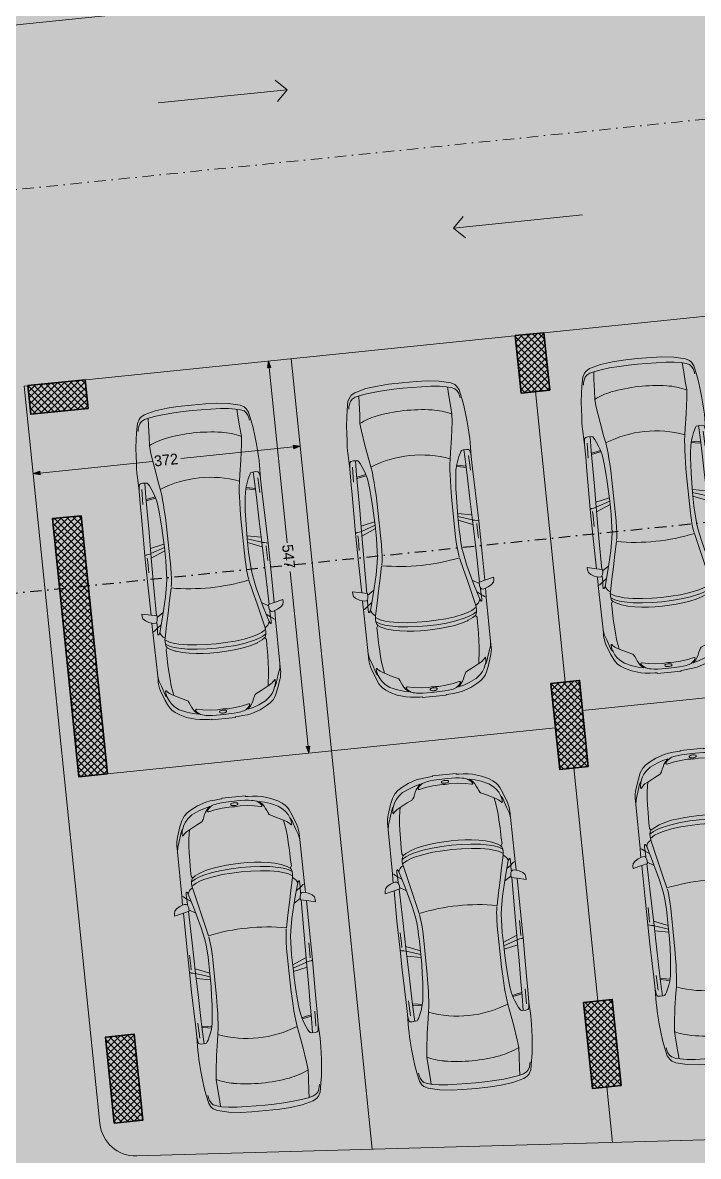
# Model space of a CAD drawing. Header units: millimetres. Extents: x 635850 to 824661, y -5878409 to -5774454.
# Drawn here: x 657951 to 667329, y -5817162 to -5801433 of the extents above; entities that cross this region are included whole.
import ezdxf

# ---------------------------------------------------------------- set-up
doc = ezdxf.new("R2010")
doc.units = ezdxf.units.MM
doc.header["$MEASUREMENT"] = 0
doc.linetypes.add('Dot & Dashed', pattern=[335.138881, 158.75, -88.194444, 0, -88.194437])
for name, color, linetype, lineweight, true_color in [('A - Ndertesa 1 - Veturat_Pen_No__102', 7, 'Continuous', 13, 0xcccccc), ('A - Ndertesa 2 - 2D Drafting_Pen_No__102', 7, 'Continuous', 13, 0xcccccc), ('A - Ndertesa 2 - 2D Drafting_Pen_No__82', 7, 'Continuous', 20, 0xaaaaaa), ('A - Ndertesa 2 - Veturat_Pen_No__102', 7, 'Continuous', 13, 0xcccccc), ('A - Ndertesa 2 - Vija e Prerjes_Pen_No__48', 7, 'Continuous', 25, 0xa80f02), ('A - Ndërtesa 2 - Dimensionimi Bazik _Pen_No__102', 7, 'Continuous', 13, 0xcccccc), ('A - Ndërtesa 2 - Dimensionimi Bazik _Pen_No__82', 7, 'Continuous', 20, 0xaaaaaa)]:
    doc.layers.add(name, color=color, linetype=linetype, lineweight=lineweight, true_color=true_color)
for name, color, linetype in [('A - Ndertesa 2 - 2D Drafting', 7, 'Continuous'), ('A - Ndertesa 2 - Vija e Prerjes', 7, 'Continuous'), ('A - Ndërtesa 2 - Dimensionimi Bazik', 7, 'Continuous'), ('A - Ndërtesa 2 - Shtyllat', 7, 'Continuous')]:
    doc.layers.add(name, color=color, linetype=linetype)
for name, color, linetype, lineweight in [('A - Ndertesa 2 - 2D Drafting_Pen_No__121', 255, 'Continuous', 0), ('A - Ndërtesa 2 - Shtyllat_Pen_No__101', 252, 'Continuous', 13), ('A - Ndërtesa 2 - Shtyllat_Pen_No__22', 8, 'Continuous', 35)]:
    doc.layers.add(name, color=color, linetype=linetype, lineweight=lineweight)
doc.styles.add('GENERATED_STYLE_1', font='GOTHIC.TTF')
doc.dimstyles.new('GENERATED_STYLE__1', dxfattribs={"dimtxt": 150, "dimasz": 91.78744, "dimexe": 0.18, "dimexo": 0.0625, "dimgap": 0, "dimtad": 0, "dimdec": 0, "dimlfac": 0.1, "dimzin": 0, "dimdsep": 46, "dimtxsty": 'GENERATED_STYLE_1', "dimblk": 'ARROWHEAD_5', "dimblk1": 'ARROWHEAD_5', "dimblk2": 'ARROWHEAD_5', "dimcen": 0.09, "dimse1": 1, "dimse2": 1, "dimclrd": 256, "dimclre": 256, "dimclrt": 256, "dimadec": 0, "dimazin": 0, "dimtfac": 1, "dimtdec": 4, "dimtmove": 0, "dimatfit": 3, "dimfxl": 0, "dimtolj": 1, "dimtzin": 0, "dimarcsym": 0})
pattern_1 = [(45, (664183.82, -5827429.525), (-45.96194, 45.96194), []), (135, (664183.82, -5827429.525), (45.96194, 45.96194), [])]

# ---------------------------------------------------------------- blocks, each defined once
blk = doc.blocks.new('Column_82', base_point=(659360, -5816082))
at = {"layer": 'A - Ndërtesa 2 - Shtyllat_Pen_No__101', "linetype": 'Continuous', "lineweight": 13}
h = blk.add_hatch(dxfattribs=at)
h.set_pattern_fill('Concrete_Block', color=252, style=0, pattern_type=2)
h.set_pattern_definition(pattern_1)
h.paths.add_polyline_path([(659100, -5815506), (659222, -5816700), (659620, -5816659), (659497, -5815465)])
at = {"layer": 'A - Ndërtesa 2 - Shtyllat_Pen_No__22', "color": 8, "linetype": 'Continuous', "lineweight": 35, "flags": 128}
blk.add_lwpolyline([(659100, -5815506), (659497, -5815465), (659620, -5816659), (659222, -5816700)], close=True, dxfattribs=at)
blk = doc.blocks.new('Column_83', base_point=(665995, -5815603))
at = {"layer": 'A - Ndërtesa 2 - Shtyllat_Pen_No__101', "linetype": 'Continuous', "lineweight": 13}
h = blk.add_hatch(dxfattribs=at)
h.set_pattern_fill('Concrete_Block', color=252, style=0, pattern_type=2)
h.set_pattern_definition(pattern_1)
h.paths.add_polyline_path([(665735, -5815026), (665858, -5816220), (666256, -5816179), (666133, -5814985)])
at = {"layer": 'A - Ndërtesa 2 - Shtyllat_Pen_No__22', "color": 8, "linetype": 'Continuous', "lineweight": 35, "flags": 128}
blk.add_lwpolyline([(665735, -5815026), (666133, -5814985), (666256, -5816179), (665858, -5816220)], close=True, dxfattribs=at)
blk = doc.blocks.new('Column_84', base_point=(658744, -5810084))
at = {"layer": 'A - Ndërtesa 2 - Shtyllat_Pen_No__101', "linetype": 'Continuous', "lineweight": 13}
h = blk.add_hatch(dxfattribs=at)
h.set_pattern_fill('Concrete_Block', color=252, style=0, pattern_type=2)
h.set_pattern_definition(pattern_1)
h.paths.add_polyline_path([(658362, -5808314), (658729, -5811895), (659127, -5811854), (658760, -5808273)])
at = {"layer": 'A - Ndërtesa 2 - Shtyllat_Pen_No__22', "color": 8, "linetype": 'Continuous', "lineweight": 35, "flags": 128}
blk.add_lwpolyline([(658362, -5808314), (658760, -5808273), (659127, -5811854), (658729, -5811895)], close=True, dxfattribs=at)
blk = doc.blocks.new('Column_85', base_point=(665541, -5811176))
at = {"layer": 'A - Ndërtesa 2 - Shtyllat_Pen_No__101', "linetype": 'Continuous', "lineweight": 13}
h = blk.add_hatch(dxfattribs=at)
h.set_pattern_fill('Concrete_Block', color=252, style=0, pattern_type=2)
h.set_pattern_definition(pattern_1)
h.paths.add_polyline_path([(665281, -5810600), (665404, -5811793), (665801, -5811752), (665679, -5810559)])
at = {"layer": 'A - Ndërtesa 2 - Shtyllat_Pen_No__22', "color": 8, "linetype": 'Continuous', "lineweight": 35, "flags": 128}
blk.add_lwpolyline([(665281, -5810600), (665679, -5810559), (665801, -5811752), (665404, -5811793)], close=True, dxfattribs=at)
blk = doc.blocks.new('Column_88', base_point=(658440, -5806627))
at = {"layer": 'A - Ndërtesa 2 - Shtyllat_Pen_No__101', "linetype": 'Continuous', "lineweight": 13}
h = blk.add_hatch(dxfattribs=at)
h.set_pattern_fill('Concrete_Block', color=252, style=0, pattern_type=2)
h.set_pattern_definition(pattern_1)
h.paths.add_polyline_path([(658022, -5806469), (658063, -5806867), (658858, -5806785), (658818, -5806387)])
at = {"layer": 'A - Ndërtesa 2 - Shtyllat_Pen_No__22', "color": 8, "linetype": 'Continuous', "lineweight": 35, "flags": 128}
blk.add_lwpolyline([(658022, -5806469), (658818, -5806387), (658858, -5806785), (658063, -5806867)], close=True, dxfattribs=at)
blk = doc.blocks.new('Column_89', base_point=(665026, -5806152))
at = {"layer": 'A - Ndërtesa 2 - Shtyllat_Pen_No__101', "linetype": 'Continuous', "lineweight": 13}
h = blk.add_hatch(dxfattribs=at)
h.set_pattern_fill('Concrete_Block', color=252, style=0, pattern_type=2)
h.set_pattern_definition(pattern_1)
h.paths.add_polyline_path([(664786, -5805775), (664868, -5806571), (665266, -5806530), (665184, -5805734)])
at = {"layer": 'A - Ndërtesa 2 - Shtyllat_Pen_No__22', "color": 8, "linetype": 'Continuous', "lineweight": 35, "flags": 128}
blk.add_lwpolyline([(664786, -5805775), (665184, -5805734), (665266, -5806530), (664868, -5806571)], close=True, dxfattribs=at)
blk = doc.blocks.new('Car 05 25_2')
at = {"layer": 'A - Ndertesa 2 - Veturat_Pen_No__102', "color": 254, "linetype": 'Continuous', "lineweight": 13, "true_color": 0xcccccc}
for p, q in [((125, 791), (129, 820)), ((126, 744), (125, 791)), ((129, 820), (139, 832)), ((139, 832), (165, 840)), ((165, 840), (195, 844)), ((195, 844), (231, 846)), ((211, 809), (418, 816)), ((1115, 809), (1109, 774)), ((1120, 833), (1115, 809)), ((1121, 838), (1120, 836)), ((1120, 836), (1120, 833)), ((1130, 859), (1121, 838)), ((1163, 830), (1220, 829)), ((1220, 829), (1370, 831)), ((1958, 858), (1977, 777)), ((2044, 783), (2063, 792)), ((2063, 792), (2070, 800)), ((2069, 788), (2065, 794)), ((2075, 836), (2068, 858)), ((2069, 788), (2148, 790)), ((2070, 800), (2075, 809)), ((2075, 809), (2075, 836)), ((2107, 732), (2148, 790)), ((2148, 790), (2167, 814)), ((2148, 790), (2206, 792)), ((2167, 814), (2182, 834)), ((2182, 834), (2193, 856)), ((2206, 792), (2227, 791)), ((2227, 791), (2233, 790)), ((2233, 790), (2238, 787)), ((2241, 784), (2238, 787)), ((2808, 853), (2877, 843)), ((2877, 843), (2954, 814)), ((2904, 833), (2905, 833)), ((2954, 814), (3076, 775)), ((-768, 602), (-751, 670)), ((-729, 716), (-751, 670)), ((-701, 743), (-729, 716)), ((-665, 761), (-701, 743)), ((-666, 624), (-501, 634)), ((-627, 772), (-665, 761)), ((-595, 778), (-627, 772)), ((-501, 634), (-383, 642)), ((-383, 642), (-274, 631)), ((-274, 631), (-56, 601)), ((327, 762), (125, 756)), ((132, 723), (126, 744)), ((147, 711), (132, 723)), ((171, 697), (147, 711)), ((213, 677), (171, 697)), ((266, 655), (213, 677)), ((319, 636), (266, 655)), ((393, 618), (319, 636)), ((522, 765), (327, 762)), ((339, 683), (330, 634)), ((355, 762), (339, 683)), ((357, 683), (347, 629)), ((373, 763), (357, 683)), ((814, 769), (522, 765)), ((1109, 774), (814, 769)), ((1036, 773), (997, 579)), ((1042, 578), (1108, 774)), ((1173, 775), (1090, 578)), ((1109, 774), (1538, 780)), ((1538, 780), (1975, 786)), ((1730, 634), (1562, 601)), ((2000, 702), (1730, 634)), ((1939, 686), (1996, 777)), ((1953, 621), (2122, 660)), ((1977, 777), (2020, 777)), ((2000, 702), (2214, 763)), ((2020, 777), (2044, 783)), ((2122, 660), (2294, 698)), ((2227, 770), (2214, 763)), ((2214, 763), (2238, 752)), ((2234, 774), (2227, 770)), ((2238, 777), (2234, 774)), ((2238, 777), (2241, 781)), ((2238, 752), (2259, 740)), ((2241, 781), (2241, 784)), ((2259, 740), (2269, 731)), ((2269, 731), (2279, 722)), ((2279, 722), (2294, 698)), ((2294, 698), (2317, 701)), ((2294, 698), (2294, 698)), ((2317, 701), (2346, 703)), ((2355, 640), (2317, 701)), ((2346, 703), (2379, 702)), ((2380, 575), (2355, 640)), ((2410, 649), (2379, 702)), ((2379, 702), (2411, 694)), ((2436, 583), (2410, 649)), ((2411, 694), (2411, 694)), ((2429, 682), (2411, 694)), ((2429, 682), (2457, 700)), ((2429, 682), (2429, 682)), ((2429, 682), (2457, 640)), ((2457, 700), (2535, 698)), ((2457, 640), (2487, 574)), ((2535, 698), (2535, 698)), ((2535, 698), (2673, 696)), ((2673, 696), (2787, 691)), ((2787, 691), (2868, 687)), ((2868, 687), (2960, 679)), ((2960, 679), (2868, 687)), ((2960, 679), (3047, 666)), ((3022, 758), (3024, 762)), ((3024, 754), (3022, 758)), ((3024, 762), (3035, 765)), ((3038, 743), (3024, 754)), ((3035, 765), (3047, 764)), ((3051, 731), (3038, 743)), ((3047, 764), (3061, 763)), ((3047, 666), (3100, 657)), ((3065, 715), (3051, 731)), ((3061, 763), (3090, 757)), ((3077, 698), (3065, 715)), ((3100, 763), (3076, 775)), ((3100, 657), (3077, 698)), ((3090, 757), (3108, 751)), ((3114, 753), (3100, 763)), ((3153, 554), (3100, 657)), ((3108, 751), (3123, 746)), ((3123, 746), (3114, 753)), ((3170, 727), (3123, 746)), ((3212, 701), (3170, 727)), ((3254, 663), (3212, 701)), ((3302, 603), (3254, 663)), ((-783, 510), (-795, 391)), ((-768, 602), (-783, 510)), ((-764, 617), (-666, 624)), ((-56, 601), (146, 567)), ((146, 567), (233, 552)), ((233, 552), (315, 541)), ((315, 541), (384, 535)), ((384, 535), (454, 530)), ((475, 607), (393, 618)), ((454, 530), (526, 526)), ((521, 602), (475, 607)), ((570, 597), (521, 602)), ((526, 526), (628, 522)), ((653, 591), (570, 597)), ((628, 522), (757, 518)), ((773, 585), (653, 591)), ((757, 518), (1323, 518)), ((907, 580), (773, 585)), ((1042, 578), (907, 580)), ((1228, 578), (1042, 578)), ((1316, 580), (1228, 578)), ((1403, 584), (1316, 580)), ((1323, 518), (1420, 522)), ((1484, 590), (1403, 584)), ((1420, 522), (1467, 524)), ((1467, 524), (1511, 528)), ((1562, 601), (1484, 590)), ((1511, 528), (1554, 533)), ((1554, 533), (1597, 541)), ((1597, 541), (1597, 541)), ((1611, 544), (1780, 582)), ((1780, 582), (1953, 621)), ((2397, 514), (2380, 575)), ((2419, 396), (2397, 514)), ((2454, 522), (2436, 583)), ((2478, 401), (2454, 522)), ((2487, 574), (2492, 562)), ((2492, 562), (2518, 477)), ((2518, 477), (2538, 384)), ((3190, 476), (3153, 554)), ((3199, 467), (3190, 476)), ((3302, 603), (3346, 501)), ((3346, 501), (3374, 420)), ((-795, 391), (-802, 259)), ((2434, 266), (2419, 396)), ((2494, 269), (2478, 401)), ((2538, 384), (2551, 286)), ((3221, 454), (3199, 467)), ((3256, 439), (3221, 454)), ((3288, 425), (3256, 439)), ((3319, 408), (3288, 425)), ((3353, 384), (3319, 408)), ((3325, 377), (3321, 370)), ((3321, 370), (3321, 362)), ((3321, 362), (3338, 277)), ((3328, 380), (3325, 377)), ((3338, 379), (3328, 380)), ((3364, 358), (3338, 379)), ((3377, 360), (3353, 384)), ((3397, 316), (3364, 358)), ((3391, 344), (3374, 420)), ((3391, 344), (3377, 360)), ((3408, 289), (3397, 316)), ((-802, 259), (-807, 125)), ((2442, 132), (2434, 266)), ((2503, 133), (2494, 269)), ((2551, 286), (2560, 194)), ((2560, 194), (2564, 101)), ((3338, 277), (3352, 173)), ((3352, 173), (3358, 76)), ((3408, 289), (3414, 267)), ((3414, 267), (3418, 243)), ((3418, 243), (3424, 201)), ((3424, 201), (3428, 152)), ((-807, 125), (-808, 0)), ((-807, -125), (-808, 0)), ((2444, 0), (2442, 132)), ((2444, 0), (2442, -132)), ((2506, 0), (2503, 133)), ((2564, 101), (2566, 0)), ((2564, -101), (2566, 0)), ((3354, 28), (3358, 76)), ((3354, 28), (3354, -1)), ((3354, -28), (3354, 1)), ((3371, 12), (3370, -1)), ((3371, -12), (3370, 1)), ((3372, 24), (3371, 12)), ((3376, 39), (3372, 24)), ((3382, 47), (3376, 39)), ((3386, 48), (3382, 47)), ((3386, 48), (3394, 48)), ((3399, 47), (3394, 48)), ((3404, 39), (3399, 47)), ((3404, 39), (3408, 24)), ((3408, 24), (3410, 8)), ((3410, 8), (3410, 0)), ((3432, 40), (3428, 152)), ((3432, 57), (3432, 57)), ((3432, 0), (3432, 40)), ((3432, 0), (3432, -40)), ((-802, -259), (-807, -125)), ((2442, -132), (2434, -266)), ((2503, -133), (2494, -269)), ((2506, 0), (2503, -133)), ((2560, -194), (2564, -101)), ((3352, -173), (3358, -76)), ((3354, -28), (3358, -76)), ((3372, -24), (3371, -12)), ((3376, -39), (3372, -24)), ((3382, -47), (3376, -39)), ((3386, -48), (3382, -47)), ((3386, -48), (3394, -48)), ((3399, -47), (3394, -48)), ((3404, -39), (3399, -47)), ((3404, -39), (3408, -24)), ((3408, -24), (3410, -8)), ((3410, -8), (3410, 0)), ((3424, -201), (3428, -152)), ((3432, -40), (3428, -152)), ((3432, -57), (3432, -57)), ((-795, -391), (-802, -259)), ((2434, -266), (2419, -396)), ((2494, -269), (2478, -401)), ((2538, -384), (2551, -286)), ((2551, -286), (2560, -194)), ((3321, -362), (3338, -277)), ((3338, -277), (3352, -173)), ((3408, -289), (3397, -316)), ((3408, -289), (3414, -267)), ((3414, -267), (3418, -243)), ((3418, -243), (3424, -201)), ((-783, -510), (-795, -391)), ((2419, -396), (2397, -514)), ((2478, -401), (2454, -522)), ((2518, -477), (2538, -384)), ((3199, -467), (3190, -476)), ((3221, -454), (3199, -467)), ((3256, -439), (3221, -454)), ((3288, -425), (3256, -439)), ((3319, -408), (3288, -425)), ((3353, -384), (3319, -408)), ((3321, -370), (3321, -362)), ((3325, -377), (3321, -370)), ((3328, -380), (3325, -377)), ((3338, -379), (3328, -380)), ((3364, -358), (3338, -379)), ((3346, -501), (3374, -420)), ((3377, -360), (3353, -384)), ((3397, -316), (3364, -358)), ((3391, -344), (3374, -420)), ((3391, -344), (3377, -360)), ((-768, -602), (-783, -510)), ((-768, -602), (-751, -670)), ((-764, -617), (-666, -624)), ((-666, -624), (-501, -634)), ((-274, -631), (-56, -601)), ((-56, -601), (146, -567)), ((146, -567), (233, -552)), ((233, -552), (315, -541)), ((315, -541), (384, -535)), ((393, -618), (319, -636)), ((384, -535), (454, -530)), ((475, -607), (393, -618)), ((454, -530), (526, -526)), ((521, -602), (475, -607)), ((570, -597), (521, -602)), ((526, -526), (628, -522)), ((653, -591), (570, -597)), ((628, -522), (757, -518)), ((773, -585), (653, -591)), ((757, -518), (1323, -518)), ((907, -580), (773, -585)), ((1042, -578), (907, -580)), ((1036, -773), (997, -579)), ((1042, -578), (1108, -774)), ((1228, -578), (1042, -578)), ((1173, -775), (1090, -578)), ((1316, -580), (1228, -578)), ((1403, -584), (1316, -580)), ((1323, -518), (1420, -522)), ((1484, -590), (1403, -584)), ((1420, -522), (1467, -524)), ((1467, -524), (1511, -528)), ((1562, -601), (1484, -590)), ((1511, -528), (1554, -533)), ((1554, -533), (1597, -541)), ((1730, -634), (1562, -601)), ((1597, -541), (1597, -541)), ((1611, -544), (1780, -582)), ((1780, -582), (1953, -621)), ((1953, -621), (2122, -660)), ((2380, -575), (2355, -640)), ((2397, -514), (2380, -575)), ((2436, -583), (2410, -649)), ((2454, -522), (2436, -583)), ((2457, -640), (2487, -574)), ((2487, -574), (2492, -562)), ((2492, -562), (2518, -477)), ((3153, -554), (3100, -657)), ((3190, -476), (3153, -554)), ((3302, -603), (3254, -663)), ((3302, -603), (3346, -501)), ((-729, -716), (-751, -670)), ((-701, -743), (-729, -716)), ((-665, -761), (-701, -743)), ((-627, -772), (-665, -761)), ((-595, -778), (-627, -772)), ((-501, -634), (-383, -642)), ((-383, -642), (-274, -631)), ((126, -744), (125, -791)), ((327, -762), (125, -756)), ((132, -723), (126, -744)), ((147, -711), (132, -723)), ((171, -697), (147, -711)), ((213, -677), (171, -697)), ((266, -655), (213, -677)), ((319, -636), (266, -655)), ((522, -765), (327, -762)), ((339, -683), (330, -634)), ((355, -762), (339, -683)), ((357, -683), (347, -629)), ((373, -763), (357, -683)), ((814, -769), (522, -765)), ((1109, -774), (814, -769)), ((1109, -774), (1538, -780)), ((1115, -809), (1109, -774)), ((1538, -780), (1975, -786)), ((2000, -702), (1730, -634)), ((1939, -686), (1996, -777)), ((1958, -858), (1977, -777)), ((1977, -777), (2020, -777)), ((2000, -702), (2214, -763)), ((2020, -777), (2044, -783)), ((2044, -783), (2063, -792)), ((2107, -732), (2148, -790)), ((2122, -660), (2294, -698)), ((2214, -763), (2238, -752)), ((2227, -770), (2214, -763)), ((2234, -774), (2227, -770)), ((2238, -777), (2234, -774)), ((2238, -752), (2259, -740)), ((2238, -777), (2241, -781)), ((2241, -784), (2238, -787)), ((2241, -781), (2241, -784)), ((2259, -740), (2269, -731)), ((2269, -731), (2279, -722)), ((2279, -722), (2294, -698)), ((2294, -698), (2317, -701)), ((2294, -698), (2294, -698)), ((2355, -640), (2317, -701)), ((2317, -701), (2346, -703)), ((2346, -703), (2379, -702)), ((2410, -649), (2379, -702)), ((2379, -702), (2411, -694)), ((2429, -682), (2411, -694)), ((2411, -694), (2411, -694)), ((2429, -682), (2457, -640)), ((2429, -682), (2429, -682)), ((2429, -682), (2457, -700)), ((2457, -700), (2535, -698)), ((2535, -698), (2673, -696)), ((2535, -698), (2535, -698)), ((2673, -696), (2787, -691)), ((2787, -691), (2868, -687)), ((2868, -687), (2960, -679)), ((2960, -679), (2868, -687)), ((2954, -814), (3076, -775)), ((2960, -679), (3047, -666)), ((3024, -754), (3022, -758)), ((3022, -758), (3024, -762)), ((3038, -743), (3024, -754)), ((3024, -762), (3035, -765)), ((3035, -765), (3047, -764)), ((3051, -731), (3038, -743)), ((3047, -666), (3100, -657)), ((3047, -764), (3061, -763)), ((3065, -715), (3051, -731)), ((3061, -763), (3090, -757)), ((3077, -698), (3065, -715)), ((3100, -763), (3076, -775)), ((3100, -657), (3077, -698)), ((3090, -757), (3108, -751)), ((3114, -753), (3100, -763)), ((3108, -751), (3123, -746)), ((3123, -746), (3114, -753)), ((3170, -727), (3123, -746)), ((3212, -701), (3170, -727)), ((3254, -663), (3212, -701)), ((125, -791), (129, -820)), ((129, -820), (139, -832)), ((139, -832), (165, -840)), ((165, -840), (195, -844)), ((195, -844), (231, -846)), ((211, -809), (418, -816)), ((1120, -833), (1115, -809)), ((1120, -836), (1120, -833)), ((1121, -838), (1120, -836)), ((1130, -859), (1121, -838)), ((1163, -830), (1220, -829)), ((1220, -829), (1370, -831)), ((2063, -792), (2070, -800)), ((2069, -788), (2065, -794)), ((2075, -836), (2068, -858)), ((2069, -788), (2148, -790)), ((2070, -800), (2075, -809)), ((2075, -809), (2075, -836)), ((2148, -790), (2167, -814)), ((2148, -790), (2206, -792)), ((2167, -814), (2182, -834)), ((2182, -834), (2193, -856)), ((2206, -792), (2227, -791)), ((2227, -791), (2233, -790)), ((2233, -790), (2238, -787)), ((2808, -853), (2877, -843)), ((2877, -843), (2954, -814))]:
    blk.add_line(p, q, dxfattribs=at)
at = {"layer": 'A - Ndertesa 2 - Veturat_Pen_No__102', "color": 254, "linetype": 'Continuous', "lineweight": 13, "true_color": 0xcccccc, "flags": 128}
blk.add_lwpolyline([(-483, -817), (-372, -830), (-252, -841), (-168, -845), (-78, -851), (-24, -852), (40, -852), (231, -846), (400, -848), (591, -852), (857, -856), (1130, -859), (1536, -860), (1958, -858), (1929, -983), (1961, -983), (1997, -975), (2027, -945), (2055, -898), (2068, -858), (2120, -857), (2193, -856), (2808, -853), (2856, -853), (2891, -853), (2923, -852), (2945, -849), (2990, -840), (3014, -833), (3154, -783), (3236, -748), (3269, -728), (3299, -706), (3337, -663), (3374, -604), (3418, -513), (3457, -393), (3468, -331), (3474, -264), (3478, -200), (3479, -165), (3490, -165), (3490, 165), (3479, 165), (3478, 200), (3474, 264), (3468, 331), (3457, 393), (3418, 513), (3374, 604), (3337, 663), (3299, 706), (3269, 728), (3236, 748), (3154, 783), (3014, 833), (2990, 840), (2945, 849), (2923, 852), (2891, 853), (2856, 853), (2808, 853), (2193, 856), (2120, 857), (2068, 858), (2055, 898), (2027, 945), (1997, 975), (1961, 983), (1929, 983), (1958, 858), (1536, 860), (1130, 859), (857, 856), (591, 852), (400, 848), (231, 846), (40, 852), (-24, 852), (-78, 851), (-168, 845), (-252, 841), (-372, 830), (-483, 817), (-585, 801), (-706, 776), (-758, 747), (-785, 722), (-815, 668), (-855, 511), (-875, 345), (-883, 195), (-885, 0), (-883, -195), (-875, -345), (-855, -511), (-815, -668), (-785, -722), (-758, -747), (-706, -776), (-585, -801)], close=True, dxfattribs=at)
at = {"layer": 'A - Ndertesa 2 - Veturat_Pen_No__102', "color": 254, "linetype": 'Continuous', "lineweight": 13, "true_color": 0xcccccc}
for centre, radius, start, end in [((493, 218), 973, 154.1545, 170.9117), ((1650, 0), 1520, 158.6992, 201.3008), ((-1245, 0), 2907, 349.2142, 10.7858), ((1856, -2), 2354, 170.8804, 189.9223), ((493, -218), 973, 191.2305, 205.8455)]:
    blk.add_arc(centre, radius, start, end, dxfattribs=at)
blk = doc.blocks.new('Car 05 25')
at = {"layer": 'A - Ndertesa 1 - Veturat_Pen_No__102', "color": 254, "linetype": 'Continuous', "lineweight": 13, "true_color": 0xcccccc}
for p, q in [((125, 791), (129, 820)), ((126, 744), (125, 791)), ((129, 820), (139, 832)), ((139, 832), (165, 840)), ((165, 840), (195, 844)), ((195, 844), (231, 846)), ((211, 809), (418, 816)), ((1115, 809), (1109, 774)), ((1120, 833), (1115, 809)), ((1121, 838), (1120, 836)), ((1120, 836), (1120, 833)), ((1130, 859), (1121, 838)), ((1163, 830), (1220, 829)), ((1220, 829), (1370, 831)), ((1958, 858), (1977, 777)), ((2044, 783), (2063, 792)), ((2063, 792), (2070, 800)), ((2069, 788), (2065, 794)), ((2075, 836), (2068, 858)), ((2069, 788), (2148, 790)), ((2070, 800), (2075, 809)), ((2075, 809), (2075, 836)), ((2107, 732), (2148, 790)), ((2148, 790), (2167, 814)), ((2148, 790), (2206, 792)), ((2167, 814), (2182, 834)), ((2182, 834), (2193, 856)), ((2206, 792), (2227, 791)), ((2227, 791), (2233, 790)), ((2233, 790), (2238, 787)), ((2241, 784), (2238, 787)), ((2808, 853), (2877, 843)), ((2877, 843), (2954, 814)), ((2904, 833), (2905, 833)), ((2954, 814), (3076, 775)), ((-768, 602), (-751, 670)), ((-729, 716), (-751, 670)), ((-701, 743), (-729, 716)), ((-665, 761), (-701, 743)), ((-666, 624), (-501, 634)), ((-627, 772), (-665, 761)), ((-595, 778), (-627, 772)), ((-501, 634), (-383, 642)), ((-383, 642), (-274, 631)), ((-274, 631), (-56, 601)), ((327, 762), (125, 756)), ((132, 723), (126, 744)), ((147, 711), (132, 723)), ((171, 697), (147, 711)), ((213, 677), (171, 697)), ((266, 655), (213, 677)), ((319, 636), (266, 655)), ((393, 618), (319, 636)), ((522, 765), (327, 762)), ((339, 683), (330, 634)), ((355, 762), (339, 683)), ((357, 683), (347, 629)), ((373, 763), (357, 683)), ((814, 769), (522, 765)), ((1109, 774), (814, 769)), ((1036, 773), (997, 579)), ((1042, 578), (1108, 774)), ((1173, 775), (1090, 578)), ((1109, 774), (1538, 780)), ((1538, 780), (1975, 786)), ((1730, 634), (1562, 601)), ((2000, 702), (1730, 634)), ((1939, 686), (1996, 777)), ((1953, 621), (2122, 660)), ((1977, 777), (2020, 777)), ((2000, 702), (2214, 763)), ((2020, 777), (2044, 783)), ((2122, 660), (2294, 698)), ((2227, 770), (2214, 763)), ((2214, 763), (2238, 752)), ((2234, 774), (2227, 770)), ((2238, 777), (2234, 774)), ((2238, 777), (2241, 781)), ((2238, 752), (2259, 740)), ((2241, 781), (2241, 784)), ((2259, 740), (2269, 731)), ((2269, 731), (2279, 722)), ((2279, 722), (2294, 698)), ((2294, 698), (2317, 701)), ((2294, 698), (2294, 698)), ((2317, 701), (2346, 703)), ((2355, 640), (2317, 701)), ((2346, 703), (2379, 702)), ((2380, 575), (2355, 640)), ((2410, 649), (2379, 702)), ((2379, 702), (2411, 694)), ((2436, 583), (2410, 649)), ((2411, 694), (2411, 694)), ((2429, 682), (2411, 694)), ((2429, 682), (2457, 700)), ((2429, 682), (2429, 682)), ((2429, 682), (2457, 640)), ((2457, 700), (2535, 698)), ((2457, 640), (2487, 574)), ((2535, 698), (2535, 698)), ((2535, 698), (2673, 696)), ((2673, 696), (2787, 691)), ((2787, 691), (2868, 687)), ((2868, 687), (2960, 679)), ((2960, 679), (2868, 687)), ((2960, 679), (3047, 666)), ((3022, 758), (3024, 762)), ((3024, 754), (3022, 758)), ((3024, 762), (3035, 765)), ((3038, 743), (3024, 754)), ((3035, 765), (3047, 764)), ((3051, 731), (3038, 743)), ((3047, 764), (3061, 763)), ((3047, 666), (3100, 657)), ((3065, 715), (3051, 731)), ((3061, 763), (3090, 757)), ((3077, 698), (3065, 715)), ((3100, 763), (3076, 775)), ((3100, 657), (3077, 698)), ((3090, 757), (3108, 751)), ((3114, 753), (3100, 763)), ((3153, 554), (3100, 657)), ((3108, 751), (3123, 746)), ((3123, 746), (3114, 753)), ((3170, 727), (3123, 746)), ((3212, 701), (3170, 727)), ((3254, 663), (3212, 701)), ((3302, 603), (3254, 663)), ((-783, 510), (-795, 391)), ((-768, 602), (-783, 510)), ((-764, 617), (-666, 624)), ((-56, 601), (146, 567)), ((146, 567), (233, 552)), ((233, 552), (315, 541)), ((315, 541), (384, 535)), ((384, 535), (454, 530)), ((475, 607), (393, 618)), ((454, 530), (526, 526)), ((521, 602), (475, 607)), ((570, 597), (521, 602)), ((526, 526), (628, 522)), ((653, 591), (570, 597)), ((628, 522), (757, 518)), ((773, 585), (653, 591)), ((757, 518), (1323, 518)), ((907, 580), (773, 585)), ((1042, 578), (907, 580)), ((1228, 578), (1042, 578)), ((1316, 580), (1228, 578)), ((1403, 584), (1316, 580)), ((1323, 518), (1420, 522)), ((1484, 590), (1403, 584)), ((1420, 522), (1467, 524)), ((1467, 524), (1511, 528)), ((1562, 601), (1484, 590)), ((1511, 528), (1554, 533)), ((1554, 533), (1597, 541)), ((1597, 541), (1597, 541)), ((1611, 544), (1780, 582)), ((1780, 582), (1953, 621)), ((2397, 514), (2380, 575)), ((2419, 396), (2397, 514)), ((2454, 522), (2436, 583)), ((2478, 401), (2454, 522)), ((2487, 574), (2492, 562)), ((2492, 562), (2518, 477)), ((2518, 477), (2538, 384)), ((3190, 476), (3153, 554)), ((3199, 467), (3190, 476)), ((3302, 603), (3346, 501)), ((3346, 501), (3374, 420)), ((-795, 391), (-802, 259)), ((2434, 266), (2419, 396)), ((2494, 269), (2478, 401)), ((2538, 384), (2551, 286)), ((3221, 454), (3199, 467)), ((3256, 439), (3221, 454)), ((3288, 425), (3256, 439)), ((3319, 408), (3288, 425)), ((3353, 384), (3319, 408)), ((3325, 377), (3321, 370)), ((3321, 370), (3321, 362)), ((3321, 362), (3338, 277)), ((3328, 380), (3325, 377)), ((3338, 379), (3328, 380)), ((3364, 358), (3338, 379)), ((3377, 360), (3353, 384)), ((3397, 316), (3364, 358)), ((3391, 344), (3374, 420)), ((3391, 344), (3377, 360)), ((3408, 289), (3397, 316)), ((-802, 259), (-807, 125)), ((2442, 132), (2434, 266)), ((2503, 133), (2494, 269)), ((2551, 286), (2560, 194)), ((2560, 194), (2564, 101)), ((3338, 277), (3352, 173)), ((3352, 173), (3358, 76)), ((3408, 289), (3414, 267)), ((3414, 267), (3418, 243)), ((3418, 243), (3424, 201)), ((3424, 201), (3428, 152)), ((-807, 125), (-808, 0)), ((-807, -125), (-808, 0)), ((2444, 0), (2442, 132)), ((2444, 0), (2442, -132)), ((2506, 0), (2503, 133)), ((2564, 101), (2566, 0)), ((2564, -101), (2566, 0)), ((3354, 28), (3358, 76)), ((3354, 28), (3354, -1)), ((3354, -28), (3354, 1)), ((3371, 12), (3370, -1)), ((3371, -12), (3370, 1)), ((3372, 24), (3371, 12)), ((3376, 39), (3372, 24)), ((3382, 47), (3376, 39)), ((3386, 48), (3382, 47)), ((3386, 48), (3394, 48)), ((3399, 47), (3394, 48)), ((3404, 39), (3399, 47)), ((3404, 39), (3408, 24)), ((3408, 24), (3410, 8)), ((3410, 8), (3410, 0)), ((3432, 40), (3428, 152)), ((3432, 57), (3432, 57)), ((3432, 0), (3432, 40)), ((3432, 0), (3432, -40)), ((-802, -259), (-807, -125)), ((2442, -132), (2434, -266)), ((2503, -133), (2494, -269)), ((2506, 0), (2503, -133)), ((2560, -194), (2564, -101)), ((3352, -173), (3358, -76)), ((3354, -28), (3358, -76)), ((3372, -24), (3371, -12)), ((3376, -39), (3372, -24)), ((3382, -47), (3376, -39)), ((3386, -48), (3382, -47)), ((3386, -48), (3394, -48)), ((3399, -47), (3394, -48)), ((3404, -39), (3399, -47)), ((3404, -39), (3408, -24)), ((3408, -24), (3410, -8)), ((3410, -8), (3410, 0)), ((3424, -201), (3428, -152)), ((3432, -40), (3428, -152)), ((3432, -57), (3432, -57)), ((-795, -391), (-802, -259)), ((2434, -266), (2419, -396)), ((2494, -269), (2478, -401)), ((2538, -384), (2551, -286)), ((2551, -286), (2560, -194)), ((3321, -362), (3338, -277)), ((3338, -277), (3352, -173)), ((3408, -289), (3397, -316)), ((3408, -289), (3414, -267)), ((3414, -267), (3418, -243)), ((3418, -243), (3424, -201)), ((-783, -510), (-795, -391)), ((2419, -396), (2397, -514)), ((2478, -401), (2454, -522)), ((2518, -477), (2538, -384)), ((3199, -467), (3190, -476)), ((3221, -454), (3199, -467)), ((3256, -439), (3221, -454)), ((3288, -425), (3256, -439)), ((3319, -408), (3288, -425)), ((3353, -384), (3319, -408)), ((3321, -370), (3321, -362)), ((3325, -377), (3321, -370)), ((3328, -380), (3325, -377)), ((3338, -379), (3328, -380)), ((3364, -358), (3338, -379)), ((3346, -501), (3374, -420)), ((3377, -360), (3353, -384)), ((3397, -316), (3364, -358)), ((3391, -344), (3374, -420)), ((3391, -344), (3377, -360)), ((-768, -602), (-783, -510)), ((-768, -602), (-751, -670)), ((-764, -617), (-666, -624)), ((-666, -624), (-501, -634)), ((-274, -631), (-56, -601)), ((-56, -601), (146, -567)), ((146, -567), (233, -552)), ((233, -552), (315, -541)), ((315, -541), (384, -535)), ((393, -618), (319, -636)), ((384, -535), (454, -530)), ((475, -607), (393, -618)), ((454, -530), (526, -526)), ((521, -602), (475, -607)), ((570, -597), (521, -602)), ((526, -526), (628, -522)), ((653, -591), (570, -597)), ((628, -522), (757, -518)), ((773, -585), (653, -591)), ((757, -518), (1323, -518)), ((907, -580), (773, -585)), ((1042, -578), (907, -580)), ((1036, -773), (997, -579)), ((1042, -578), (1108, -774)), ((1228, -578), (1042, -578)), ((1173, -775), (1090, -578)), ((1316, -580), (1228, -578)), ((1403, -584), (1316, -580)), ((1323, -518), (1420, -522)), ((1484, -590), (1403, -584)), ((1420, -522), (1467, -524)), ((1467, -524), (1511, -528)), ((1562, -601), (1484, -590)), ((1511, -528), (1554, -533)), ((1554, -533), (1597, -541)), ((1730, -634), (1562, -601)), ((1597, -541), (1597, -541)), ((1611, -544), (1780, -582)), ((1780, -582), (1953, -621)), ((1953, -621), (2122, -660)), ((2380, -575), (2355, -640)), ((2397, -514), (2380, -575)), ((2436, -583), (2410, -649)), ((2454, -522), (2436, -583)), ((2457, -640), (2487, -574)), ((2487, -574), (2492, -562)), ((2492, -562), (2518, -477)), ((3153, -554), (3100, -657)), ((3190, -476), (3153, -554)), ((3302, -603), (3254, -663)), ((3302, -603), (3346, -501)), ((-729, -716), (-751, -670)), ((-701, -743), (-729, -716)), ((-665, -761), (-701, -743)), ((-627, -772), (-665, -761)), ((-595, -778), (-627, -772)), ((-501, -634), (-383, -642)), ((-383, -642), (-274, -631)), ((126, -744), (125, -791)), ((327, -762), (125, -756)), ((132, -723), (126, -744)), ((147, -711), (132, -723)), ((171, -697), (147, -711)), ((213, -677), (171, -697)), ((266, -655), (213, -677)), ((319, -636), (266, -655)), ((522, -765), (327, -762)), ((339, -683), (330, -634)), ((355, -762), (339, -683)), ((357, -683), (347, -629)), ((373, -763), (357, -683)), ((814, -769), (522, -765)), ((1109, -774), (814, -769)), ((1109, -774), (1538, -780)), ((1115, -809), (1109, -774)), ((1538, -780), (1975, -786)), ((2000, -702), (1730, -634)), ((1939, -686), (1996, -777)), ((1958, -858), (1977, -777)), ((1977, -777), (2020, -777)), ((2000, -702), (2214, -763)), ((2020, -777), (2044, -783)), ((2044, -783), (2063, -792)), ((2107, -732), (2148, -790)), ((2122, -660), (2294, -698)), ((2214, -763), (2238, -752)), ((2227, -770), (2214, -763)), ((2234, -774), (2227, -770)), ((2238, -777), (2234, -774)), ((2238, -752), (2259, -740)), ((2238, -777), (2241, -781)), ((2241, -784), (2238, -787)), ((2241, -781), (2241, -784)), ((2259, -740), (2269, -731)), ((2269, -731), (2279, -722)), ((2279, -722), (2294, -698)), ((2294, -698), (2317, -701)), ((2294, -698), (2294, -698)), ((2355, -640), (2317, -701)), ((2317, -701), (2346, -703)), ((2346, -703), (2379, -702)), ((2410, -649), (2379, -702)), ((2379, -702), (2411, -694)), ((2429, -682), (2411, -694)), ((2411, -694), (2411, -694)), ((2429, -682), (2457, -640)), ((2429, -682), (2429, -682)), ((2429, -682), (2457, -700)), ((2457, -700), (2535, -698)), ((2535, -698), (2673, -696)), ((2535, -698), (2535, -698)), ((2673, -696), (2787, -691)), ((2787, -691), (2868, -687)), ((2868, -687), (2960, -679)), ((2960, -679), (2868, -687)), ((2954, -814), (3076, -775)), ((2960, -679), (3047, -666)), ((3024, -754), (3022, -758)), ((3022, -758), (3024, -762)), ((3038, -743), (3024, -754)), ((3024, -762), (3035, -765)), ((3035, -765), (3047, -764)), ((3051, -731), (3038, -743)), ((3047, -666), (3100, -657)), ((3047, -764), (3061, -763)), ((3065, -715), (3051, -731)), ((3061, -763), (3090, -757)), ((3077, -698), (3065, -715)), ((3100, -763), (3076, -775)), ((3100, -657), (3077, -698)), ((3090, -757), (3108, -751)), ((3114, -753), (3100, -763)), ((3108, -751), (3123, -746)), ((3123, -746), (3114, -753)), ((3170, -727), (3123, -746)), ((3212, -701), (3170, -727)), ((3254, -663), (3212, -701)), ((125, -791), (129, -820)), ((129, -820), (139, -832)), ((139, -832), (165, -840)), ((165, -840), (195, -844)), ((195, -844), (231, -846)), ((211, -809), (418, -816)), ((1120, -833), (1115, -809)), ((1120, -836), (1120, -833)), ((1121, -838), (1120, -836)), ((1130, -859), (1121, -838)), ((1163, -830), (1220, -829)), ((1220, -829), (1370, -831)), ((2063, -792), (2070, -800)), ((2069, -788), (2065, -794)), ((2075, -836), (2068, -858)), ((2069, -788), (2148, -790)), ((2070, -800), (2075, -809)), ((2075, -809), (2075, -836)), ((2148, -790), (2167, -814)), ((2148, -790), (2206, -792)), ((2167, -814), (2182, -834)), ((2182, -834), (2193, -856)), ((2206, -792), (2227, -791)), ((2227, -791), (2233, -790)), ((2233, -790), (2238, -787)), ((2808, -853), (2877, -843)), ((2877, -843), (2954, -814))]:
    blk.add_line(p, q, dxfattribs=at)
at = {"layer": 'A - Ndertesa 1 - Veturat_Pen_No__102', "color": 254, "linetype": 'Continuous', "lineweight": 13, "true_color": 0xcccccc, "flags": 128}
blk.add_lwpolyline([(-483, -817), (-372, -830), (-252, -841), (-168, -845), (-78, -851), (-24, -852), (40, -852), (231, -846), (400, -848), (591, -852), (857, -856), (1130, -859), (1536, -860), (1958, -858), (1929, -983), (1961, -983), (1997, -975), (2027, -945), (2055, -898), (2068, -858), (2120, -857), (2193, -856), (2808, -853), (2856, -853), (2891, -853), (2923, -852), (2945, -849), (2990, -840), (3014, -833), (3154, -783), (3236, -748), (3269, -728), (3299, -706), (3337, -663), (3374, -604), (3418, -513), (3457, -393), (3468, -331), (3474, -264), (3478, -200), (3479, -165), (3490, -165), (3490, 165), (3479, 165), (3478, 200), (3474, 264), (3468, 331), (3457, 393), (3418, 513), (3374, 604), (3337, 663), (3299, 706), (3269, 728), (3236, 748), (3154, 783), (3014, 833), (2990, 840), (2945, 849), (2923, 852), (2891, 853), (2856, 853), (2808, 853), (2193, 856), (2120, 857), (2068, 858), (2055, 898), (2027, 945), (1997, 975), (1961, 983), (1929, 983), (1958, 858), (1536, 860), (1130, 859), (857, 856), (591, 852), (400, 848), (231, 846), (40, 852), (-24, 852), (-78, 851), (-168, 845), (-252, 841), (-372, 830), (-483, 817), (-585, 801), (-706, 776), (-758, 747), (-785, 722), (-815, 668), (-855, 511), (-875, 345), (-883, 195), (-885, 0), (-883, -195), (-875, -345), (-855, -511), (-815, -668), (-785, -722), (-758, -747), (-706, -776), (-585, -801)], close=True, dxfattribs=at)
at = {"layer": 'A - Ndertesa 1 - Veturat_Pen_No__102', "color": 254, "linetype": 'Continuous', "lineweight": 13, "true_color": 0xcccccc}
for centre, radius, start, end in [((493, 218), 973, 154.1545, 170.9117), ((1650, 0), 1520, 158.6992, 201.3008), ((-1245, 0), 2907, 349.2142, 10.7858), ((1856, -2), 2354, 170.8804, 189.9223), ((493, -218), 973, 191.2305, 205.8455)]:
    blk.add_arc(centre, radius, start, end, dxfattribs=at)
blk = doc.blocks.new('Polyline_15', base_point=(663930, -5804285))
at = {"layer": 'A - Ndertesa 2 - 2D Drafting_Pen_No__102', "color": 254, "linetype": 'Continuous', "lineweight": 13, "true_color": 0xcccccc}
for q in [(664064, -5804121), (664095, -5804419)]:
    blk.add_line((663930, -5804285), q, dxfattribs=at)
at = {"layer": 'A - Ndertesa 2 - 2D Drafting_Pen_No__102', "color": 254, "linetype": 'Continuous', "lineweight": 13, "true_color": 0xcccccc, "flags": 128}
blk.add_lwpolyline([(663930, -5804285), (665721, -5804101)], dxfattribs=at)
blk = doc.blocks.new('Polyline_21', base_point=(661622, -5802363))
at = {"layer": 'A - Ndertesa 2 - 2D Drafting_Pen_No__102', "color": 254, "linetype": 'Continuous', "lineweight": 13, "true_color": 0xcccccc}
for q in [(661457, -5802229), (661488, -5802528)]:
    blk.add_line((661622, -5802363), q, dxfattribs=at)
at = {"layer": 'A - Ndertesa 2 - 2D Drafting_Pen_No__102', "color": 254, "linetype": 'Continuous', "lineweight": 13, "true_color": 0xcccccc, "flags": 128}
blk.add_lwpolyline([(661622, -5802363), (659831, -5802547)], dxfattribs=at)
blk = doc.blocks.new('*D1473', base_point=(664184, -5827430))
at = {"layer": 'A - Ndërtesa 2 - Dimensionimi Bazik _Pen_No__102', "linetype": 'Continuous', "lineweight": 13, "true_color": 0xcccccc}
for points in [[(661362, -5806126), (661347, -5806221), (661397, -5806216)], [(661921, -5811568), (661936, -5811472), (661886, -5811477)]]:
    blk.add_hatch(color=254, dxfattribs=at).paths.add_polyline_path(points)
at = {"layer": 'A - Ndërtesa 2 - Dimensionimi Bazik _Pen_No__102', "color": 254, "linetype": 'Continuous', "lineweight": 13, "true_color": 0xcccccc}
for p, q in [((661362, -5806126), (661347, -5806221)), ((661362, -5806126), (661397, -5806216)), ((661397, -5806216), (661347, -5806221)), ((661621, -5808648), (661372, -5806219)), ((661911, -5811475), (661662, -5809046)), ((661886, -5811477), (661936, -5811472)), ((661921, -5811568), (661886, -5811477)), ((661921, -5811568), (661936, -5811472))]:
    blk.add_line(p, q, dxfattribs=at)
at = {"layer": 'A - Ndërtesa 2 - Dimensionimi Bazik _Pen_No__82', "color": 253, "lineweight": 20, "true_color": 0xaaaaaa, "insert": (661549, -5808680), "char_height": 150, "attachment_point": 7, "rotation": 275.8571, "style": 'GENERATED_STYLE_1'}
blk.add_mtext('\\A1;{\\pql;\\fCentury Gothic|b0|i0|c0|p34;547}', dxfattribs=at)
blk = doc.blocks.new('ARROWHEAD_5')
at = {"linetype": 'Continuous', "lineweight": 0}
blk.add_hatch(color=0, dxfattribs=at).paths.add_polyline_path([(-1, 0.2679), (0, 0), (-1, -0.2679)])
at = {"color": 0, "linetype": 'Continuous', "lineweight": 0}
blk.add_line((0, 0), (-1, 0), dxfattribs=at)
blk = doc.blocks.new('*D1474', base_point=(664184, -5827430))
at = {"layer": 'A - Ndërtesa 2 - Dimensionimi Bazik _Pen_No__102', "linetype": 'Continuous', "lineweight": 13, "true_color": 0xcccccc}
for points in [[(661802, -5807310), (661707, -5807295), (661712, -5807345)], [(658097, -5807690), (658192, -5807706), (658187, -5807656)]]:
    blk.add_hatch(color=254, dxfattribs=at).paths.add_polyline_path(points)
at = {"layer": 'A - Ndërtesa 2 - Dimensionimi Bazik _Pen_No__102', "color": 254, "linetype": 'Continuous', "lineweight": 13, "true_color": 0xcccccc}
for p, q in [((660148, -5807480), (661709, -5807320)), ((661712, -5807345), (661707, -5807295)), ((661802, -5807310), (661707, -5807295)), ((661802, -5807310), (661712, -5807345)), ((658190, -5807681), (659751, -5807521)), ((658097, -5807690), (658187, -5807656)), ((658097, -5807690), (658192, -5807706)), ((658187, -5807656), (658192, -5807706))]:
    blk.add_line(p, q, dxfattribs=at)
at = {"layer": 'A - Ndërtesa 2 - Dimensionimi Bazik _Pen_No__82', "color": 253, "lineweight": 20, "true_color": 0xaaaaaa, "insert": (659782, -5807593), "char_height": 150, "attachment_point": 7, "rotation": 5.8571, "style": 'GENERATED_STYLE_1'}
blk.add_mtext('\\A1;{\\pql;\\fCentury Gothic|b0|i0|c0|p34;372}', dxfattribs=at)
blk = doc.blocks.new('Cutting Plane_6', base_point=(645568, -5810608))
at = {"layer": 'A - Ndertesa 2 - Vija e Prerjes_Pen_No__48', "color": 14, "linetype": 'Dot & Dashed', "lineweight": 25, "true_color": 0xa80f02}
blk.add_line((645717, -5810593), (681824, -5806889), dxfattribs=at)

msp = doc.modelspace()

# ---------------------------------------------------------------- hatches: boundary and pattern name
at = {"layer": 'A - Ndertesa 2 - 2D Drafting_Pen_No__121', "linetype": 'Continuous', "lineweight": 0, "true_color": 0x3f3f3f}
msp.add_hatch(color=250, dxfattribs=at).paths.add_polyline_path([(675560.3, -5793210.7), (676734.1, -5804653.3), (677884.2, -5815864.6), (678448.4, -5821364.6), (678862.1, -5825397.4), (667616.7, -5826070.1), (648434.7, -5827217.5), (645265, -5796318.5)])

# ---------------------------------------------------------------- linework, layer by layer
at = {"layer": 'A - Ndertesa 2 - 2D Drafting_Pen_No__102', "color": 254, "linetype": 'Dot & Dashed', "lineweight": 13, "true_color": 0xcccccc, "flags": 128}
msp.add_lwpolyline([(676446.7, -5801850.6), (656207.7, -5803917.6, 0.4143458), (654644.6, -5805837.1), (655878.3, -5817863.9, 0.3960926), (657689.1, -5819433.9), (678150.8, -5818615.8)], format="xyb", dxfattribs=at)
at = {"layer": 'A - Ndertesa 2 - 2D Drafting_Pen_No__102', "color": 254, "linetype": 'Continuous', "lineweight": 13, "true_color": 0xcccccc, "flags": 128}
for points in [[(661677.5, -5806093.8), (662235.7, -5811535.4)], [(665066.8, -5806550.3), (665480.1, -5810579.1)], [(665721.9, -5810976.5), (669402.5, -5810599)], [(659127, -5811854.3), (665344.4, -5811216.5)], [(662235.7, -5811535.4), (662802.8, -5817063.5)], [(665602.5, -5811772.9), (665934.2, -5815005.9)], [(666056.6, -5816199.6), (666135.6, -5816969)]]:
    msp.add_lwpolyline(points, dxfattribs=at)
at = {"layer": 'A - Ndertesa 2 - 2D Drafting_Pen_No__82', "color": 253, "linetype": 'Continuous', "lineweight": 20, "true_color": 0xaaaaaa, "flags": 128}
for points in [[(676213.6, -5799579), (653980.3, -5801859.8, 0.4142136), (651748.5, -5804601.8), (653210.8, -5818856.4)], [(676723.6, -5804550.3), (657972, -5806473.9), (659021.8, -5816707.6, 0.3927444), (659533.4, -5817156.3), (674640, -5816727.6, 0.0087391), (677957.2, -5816575.4)]]:
    msp.add_lwpolyline(points, format="xyb", dxfattribs=at)

# ---------------------------------------------------------------- block references
at = {"layer": 'A - Ndertesa 2 - 2D Drafting', "color": 254, "linetype": 'Continuous', "lineweight": 13, "true_color": 0xcccccc}
for name, p in [('Polyline_21', (661621.9, -5802363)), ('Polyline_15', (663930.1, -5804285.2))]:
    msp.add_blockref(name, p, dxfattribs=at)
at = {"layer": 'A - Ndertesa 2 - Veturat_Pen_No__102', "color": 254, "linetype": 'Continuous', "lineweight": 13, "true_color": 0xcccccc, "zscale": 1000, "rotation": 275.8570819637309}
for p in [(666568, -5806975), (663310, -5807309.2), (660386.4, -5807618.8)]:
    msp.add_blockref('Car 05 25_2', p, dxfattribs=at)
at = {"layer": 'A - Ndertesa 2 - Veturat_Pen_No__102', "color": 254, "linetype": 'Continuous', "lineweight": 13, "true_color": 0xcccccc, "xscale": -1, "zscale": 1000, "rotation": 275.8570819637309}
for p in [(667596.6, -5814985.6), (664158.1, -5815338.3), (661234.5, -5815648)]:
    msp.add_blockref('Car 05 25', p, dxfattribs=at)
at = {"layer": 'A - Ndertesa 2 - Vija e Prerjes', "color": 14, "lineweight": 25, "true_color": 0xa80f02}
msp.add_blockref('Cutting Plane_6', (645567.8, -5810608.1), dxfattribs=at)
at = {"layer": 'A - Ndërtesa 2 - Shtyllat', "color": 8, "lineweight": 35}
for name, p in [('Column_89', (665026, -5806152.4)), ('Column_88', (658440, -5806626.9)), ('Column_84', (658744.4, -5810084.1)), ('Column_85', (665541.3, -5811176)), ('Column_83', (665995.4, -5815602.8)), ('Column_82', (659359.7, -5816082.4))]:
    msp.add_blockref(name, p, dxfattribs=at)

# ---------------------------------------------------------------- dimensions: what is measured, and where the dimension line sits
at = {"layer": 'A - Ndërtesa 2 - Dimensionimi Bazik', "color": 254, "linetype": 'Continuous', "lineweight": 13, "true_color": 0xcccccc}
for base, p1, p2, angle, picture, middle, turn in [((661362.4, -5806126.1), (662235.7, -5811535.4), (658817.5, -5806387.1), 95.85708, '*D1473', (661641, -5808842.7), 275.85708), ((661802.3, -5807310.3), (658097.6, -5807697.9), (661743.9, -5806740.7), 5.85708, '*D1474', (659945.3, -5807500.8), 5.85708)]:
    dim = msp.add_linear_dim(base=base, p1=p1, p2=p2, angle=angle, dimstyle='GENERATED_STYLE__1', dxfattribs=at)
    dim.commit()
    dim.dimension.update_dxf_attribs({"geometry": picture, "text_midpoint": middle, "dimtype": 160, "text_rotation": turn})

doc.saveas('drawing.dxf')
